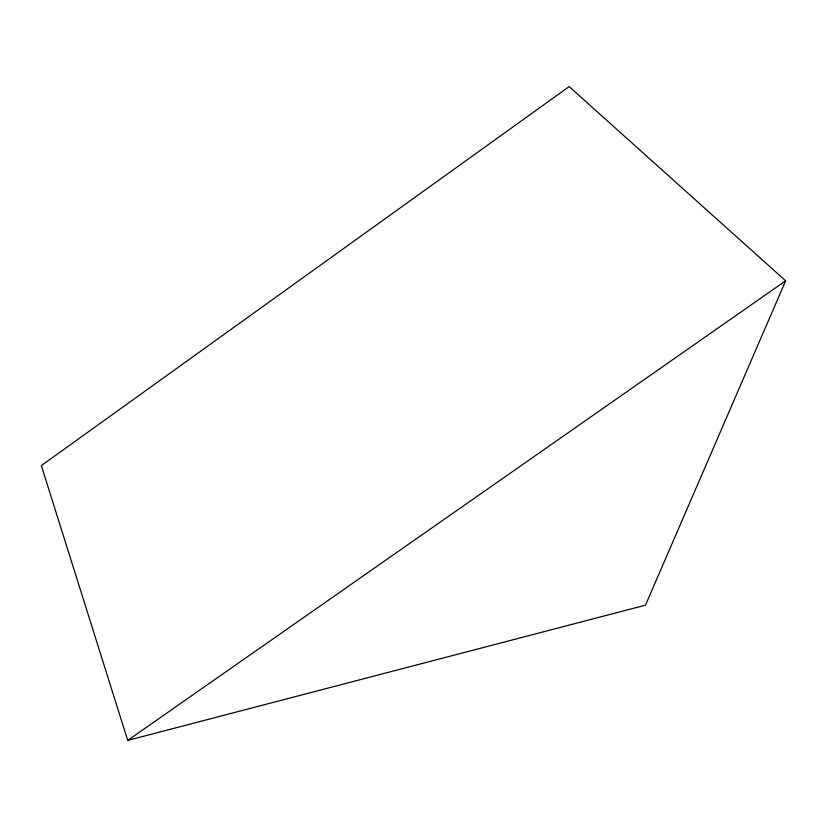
<?xml version="1.0" encoding="UTF-8"?>
<svg xmlns="http://www.w3.org/2000/svg" width="827" height="827" viewBox="0 0 827 827"><rect width="100%" height="100%" fill="white"/><g stroke="black" fill="none" stroke-linecap="round" stroke-linejoin="round"><path stroke-width="1.24" d="M785.65 280.808L645.484 605.168L127.73 740.403L41.35 465.601L569.141 86.597L785.65 280.808L127.73 740.403"/></g></svg>
